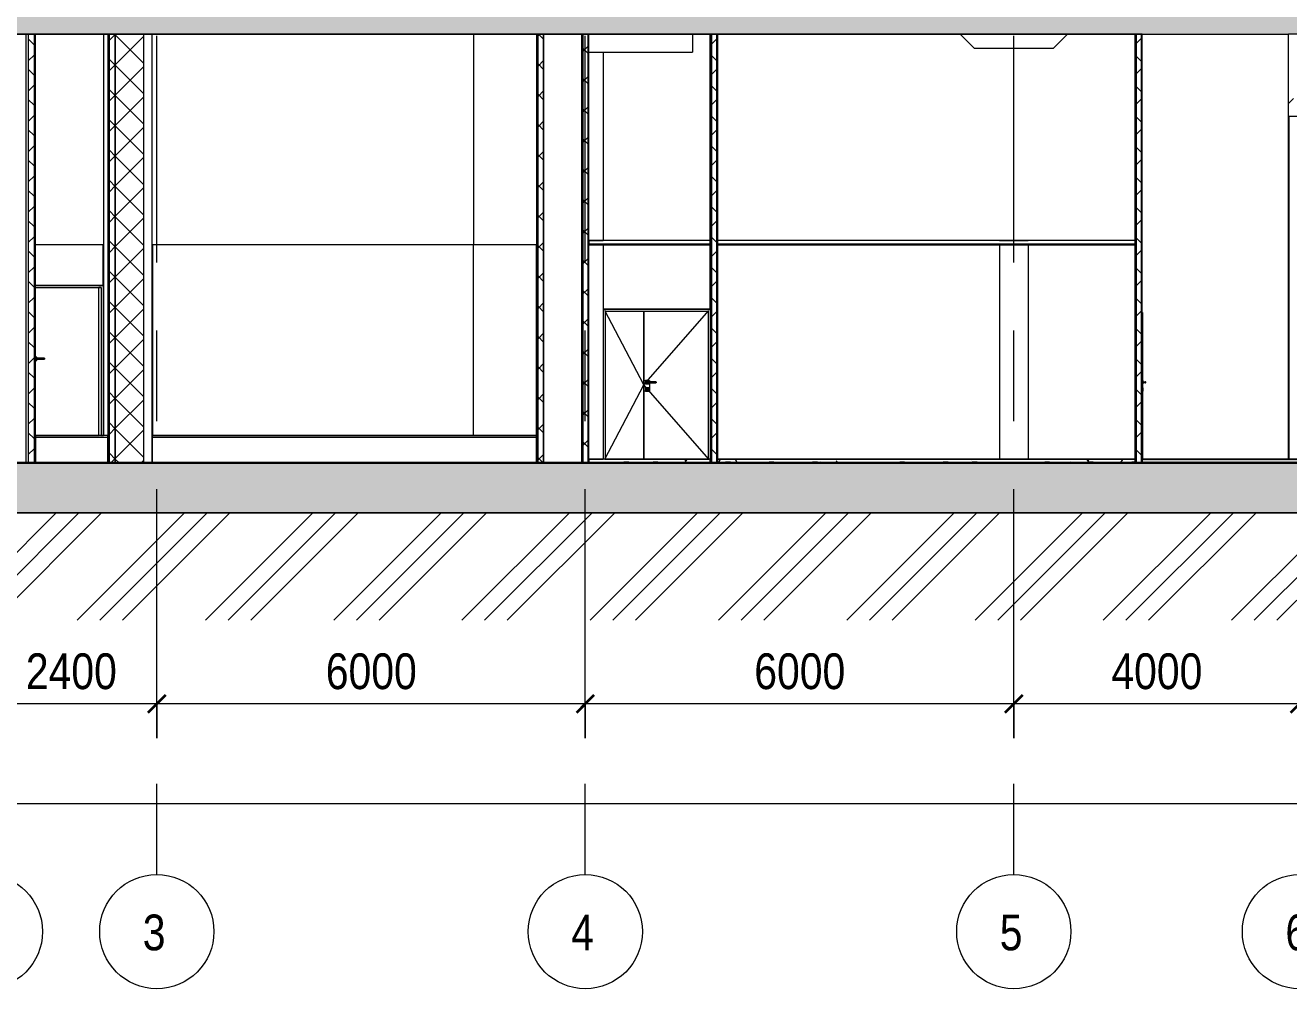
# Model space of a CAD drawing. Header units: millimetres. Extents: x 51154 to 151340, y -24069 to 30962.
# Drawn here: x 64090 to 81782, y -24069 to -10575 of the extents above; entities that cross this region are included whole.
import ezdxf

# ---------------------------------------------------------------- set-up
doc = ezdxf.new("R2010")
doc.units = ezdxf.units.MM
doc.linetypes.add('Осевые', pattern=[6350, 1270, -952.5, 3175, -952.5])
for name, color, linetype, lineweight in [('Двери', 7, 'Continuous', 9), ('Каркас несущий', 7, 'Continuous', 9), ('Каркас_Импост', 7, 'Continuous', 9), ('Обобщенные модели', 7, 'Continuous', 9), ('Общие ребра', 7, 'Continuous', 9), ('Основа _2_-1', 7, 'Continuous', 9), ('Отделка 1 _4_-1', 7, 'Continuous', 9), ('Отделка 2 _5_-1', 7, 'Continuous', 9), ('Панель', 7, 'Continuous', 9), ('Перекрытия', 7, 'Continuous', 9), ('Потолки', 7, 'Continuous', 9), ('Размеры', 7, 'Continuous', 9), ('Размеры-200', 7, 'Continuous', 9), ('Стены', 7, 'Continuous', 9), ('Структура _1_', 7, 'Continuous', 18), ('Термическая_воздушная прослойка _3_-1', 7, 'Continuous', 9), ('Фундамент несущей конструкции', 7, 'Continuous', 9), ('Фундамент несущей конструкции-1', 7, 'Continuous', 18), ('Черная _3 сплошная', 7, 'Continuous', 18), ('Штриховка разреза-2', 7, 'Continuous', 9), ('Элементы узлов', 7, 'Continuous', 9)]:
    doc.layers.add(name, color=color, linetype=linetype, lineweight=lineweight)
for name, color, linetype, lineweight, true_color in [('Оси-1', 7, 'Continuous', 18, 0xaaaaaa), ('Оси-2', 7, 'Continuous', 9, 0xaaaaaa), ('Оси-3', 7, 'Осевые', 9, 0xaaaaaa), ('Элементы узлов-3', 7, 'Continuous', 9, 0x585858)]:
    doc.layers.add(name, color=color, linetype=linetype, lineweight=lineweight, true_color=true_color)
doc.styles.add('Arial Narrow', font='ARIALN.TTF', dxfattribs={"height": 500})
doc.dimstyles.new('Диагональ_-_2_5_мм_Arial_narrow', dxfattribs={"dimscale": 304.8, "dimtxt": 511.715487, "dimasz": 0.787402, "dimexe": 1.574803, "dimexo": 0.0625, "dimgap": 0.19685, "dimtad": 1, "dimdec": 0, "dimzin": 0, "dimdsep": 46, "dimtxsty": 'Arial Narrow', "dimblk1": 'OBLIQUE', "dimblk2": 'OBLIQUE', "dimsah": 1, "dimcen": 0.09, "dimdle": 1.574803, "dimazin": 0, "dimtfac": 1, "dimtdec": 4, "dimtix": 1, "dimtmove": 0, "dimatfit": 3, "dimfxl": 1.574803, "dimfxlon": 1, "dimtvp": 1, "dimtolj": 1, "dimtzin": 0, "dimarcsym": 2})
pattern_1 = [(45, (99498.54, 6475), (-424.264, 424.264), [600, -100, 20, -100]), (45, (99498.54, 6899), (-424.264, 424.264), [])]
pattern_2 = [(45, (99498.54, 6475), (-212.132, 212.132), []), (135, (99498.54, 6475), (-212.132, -212.132), [])]
pattern_3 = [(0, (99498.54, 6475), (812.8, 203.2), [67.056, -542.544, 67.056, -542.544, -3251.2]), (0, (99498.54, 6475), (812.8, 203.2), [-1219.2, 67.056, -1152.144, 67.056, -542.544, -1422.4]), (0, (99498.54, 6475), (812.8, 203.2), [-3048, 67.056, -339.344, 67.056, -948.944]), (120, (99803.34, 6576.6), (-582.3764, 602.30545), [67.056, -542.544, 67.056, -3793.744]), (120, (99803.34, 6576.6), (-582.3764, 602.30545), [-676.656, -542.544, 67.056, -1152.144, -2032]), (120, (99803.34, 6576.6), (-582.3764, 602.30545), [-2438.4, 67.056, -542.544, 67.056, -1355.344]), (120, (99803.34, 6576.6), (-582.3764, 602.30545), [-3115.056, -339.344, 67.056, -948.944]), (240, (99904.94, 6983), (-230.4236, -805.50545), [67.056, -542.544, 67.056, -542.544, -3251.2]), (240, (99904.94, 6983), (-230.4236, -805.50545), [-1219.2, 67.056, -1152.144, 67.056, -542.544, -1422.4]), (240, (99904.94, 6983), (-230.4236, -805.50545), [-3048, 67.056, -339.344, 67.056, -948.944])]
pattern_4 = [(45, (99498.54, 6475), (-493.914, 493.914), []), (45, (99992.45, 6475), (-493.914, 493.914), [873.125, -174.625, 6.706, -167.919])]

# ---------------------------------------------------------------- blocks, each defined once
blk = doc.blocks.new('Стена монолитная - Стена монолитная-463893-Разрез 1-1')
at = {"layer": 'Стены'}
blk.add_line((100642, -16700), (61832, -16700), dxfattribs=at)
blk = doc.blocks.new('Капители 3_4х3_7 - Капители 3_4х3_4-665510-Разрез 1-1')
at = {"layer": 'Обобщенные модели'}
for p, q in [((77182, -10700), (78682, -10700)), ((77382, -10900), (77182, -10700)), ((78482, -10900), (78682, -10700)), ((78482, -10900), (77382, -10900))]:
    blk.add_line(p, q, dxfattribs=at)
blk = doc.blocks.new('Дверь - Полуторная_001 - ДВ3_20-15-6256087-Разрез 1-1')
at = {"layer": 'Двери'}
for p, q in [((79732, -15598), (79732, -15552)), ((79732, -15552), (79740, -15552)), ((79740, -15552), (79740, -15598)), ((79740, -15568), (79772, -15568)), ((79740, -15583), (79740, -15568)), ((79760, -15568), (79760, -15583)), ((79764, -15568), (79764, -15568)), ((79772, -15568), (79777, -15568)), ((79777, -15568), (79773, -15568)), ((79777, -15568), (79782, -15568)), ((79782, -15568), (79779, -15568)), ((79782, -15583), (79782, -15568)), ((79732, -15598), (79740, -15598)), ((79732, -15698), (79732, -15652)), ((79732, -15652), (79740, -15652)), ((79732, -15698), (79740, -15698)), ((79772, -15583), (79740, -15583)), ((79740, -15652), (79740, -15698)), ((79740, -15686), (79740, -15676)), ((79764, -15583), (79764, -15583)), ((79777, -15583), (79772, -15583)), ((79773, -15583), (79777, -15583)), ((79782, -15583), (79777, -15583)), ((79779, -15583), (79782, -15583))]:
    blk.add_line(p, q, dxfattribs=at)
at = {"layer": 'Каркас_Импост'}
for p, q in [((79632, -16650), (79632, -14600)), ((79632, -16650), (79632, -14630)), ((79732, -14600), (79732, -16650)), ((79732, -14620), (79732, -16650))]:
    blk.add_line(p, q, dxfattribs=at)
at = {"layer": 'Панель'}
blk.add_line((79732, -14621), (79732, -16650), dxfattribs=at)
blk.add_line((79732, -14621), (79732, -16650), dxfattribs=at)
blk = doc.blocks.new('Дверь - Однопольная - ДВ9__21х10-6240714-Разрез 1-1')
at = {"layer": 'Двери'}
for p, q in [((64252, -15222), (64233, -15222)), ((64233, -15238), (64237, -15238)), ((64237, -15253), (64233, -15253)), ((64233, -15268), (64252, -15268)), ((64237, -15238), (64362, -15238)), ((64237, -15253), (64237, -15238)), ((64237, -15238), (64237, -15253)), ((64362, -15253), (64237, -15253)), ((64354, -15238), (64241, -15238)), ((64241, -15253), (64354, -15253)), ((64252, -15238), (64252, -15222)), ((64252, -15268), (64252, -15253)), ((64362, -15253), (64362, -15238)), ((64362, -15238), (64362, -15238)), ((64362, -15238), (64362, -15238)), ((64362, -15253), (64362, -15238)), ((64362, -15253), (64362, -15253)), ((64362, -15253), (64362, -15253))]:
    blk.add_line(p, q, dxfattribs=at)
at = {"layer": 'Каркас_Импост'}
for p, q in [((65184, -14220), (64233, -14220)), ((64233, -14250), (65154, -14250)), ((65154, -14250), (65120, -14250)), ((65120, -16320), (65120, -14250)), ((65154, -14250), (65154, -16320)), ((65184, -16320), (65184, -14220)), ((65154, -16320), (65120, -16320)), ((65129, -16320), (65123, -16320)), ((65184, -16320), (65154, -16320))]:
    blk.add_line(p, q, dxfattribs=at)
at = {"layer": 'Панель'}
blk.add_line((64233, -16320), (65129, -16320), dxfattribs=at)
blk = doc.blocks.new('Фундаментная плита1 - Фундаментная плита-5964020-Разрез 1-1')
at = {"layer": 'Фундамент несущей конструкции'}
h = blk.add_hatch(dxfattribs=at)
h.set_pattern_fill('FP_1', color=256, style=0, pattern_type=2)
h.set_pattern_definition(pattern_4)
h.paths.add_polyline_path([(93908, -17410), (100632, -17410), (100632, -17400), (93032, -17400), (93032, -17410)], flags=0)
h.paths.add_polyline_path([(57282, -17400), (57302, -17400), (57286, -16700), (57282, -16700), (57282, -17352)], flags=0)
h.paths.add_polyline_path([(124446, -16711), (141267, -16711), (141266, -16700), (57586, -16700), (57586, -16711), (118339, -16711)], flags=0)
for p, q in [((69142, -16700), (69542, -16700)), ((69782, -16700), (71382, -16700)), ((72627, -16700), (74627, -16700)), ((69032, -17400), (72132, -17400)), ((69032, -17410), (69032, -17400)), ((71677, -17400), (75577, -17400)), ((71677, -17410), (71677, -17400)), ((75577, -17410), (75577, -17400)), ((81082, -17400), (93032, -17400)), ((81082, -17410), (81082, -17400))]:
    blk.add_line(p, q, dxfattribs=at)
at = {"layer": 'Фундамент несущей конструкции-1'}
for p, q in [((141266, -16700), (57585, -16700)), ((57282, -17400), (93032, -17400))]:
    blk.add_line(p, q, dxfattribs=at)
blk = doc.blocks.new('Дверь - Полуторная_001 - ДВ3_21-15-7074131-Разрез 1-1')
at = {"layer": 'Двери'}
for p, q in [((72753, -15522), (72753, -15518)), ((72753, -15518), (72753, -15522)), ((72753, -15522), (72753, -15727)), ((72753, -15701), (72753, -15549)), ((72753, -15549), (72833, -15549)), ((72820, -15552), (72775, -15552)), ((72775, -15552), (72775, -15598)), ((72790, -15568), (72790, -15583)), ((72790, -15568), (72794, -15568)), ((72790, -15568), (72790, -15583)), ((72794, -15568), (72920, -15568)), ((72920, -15568), (72805, -15568)), ((72820, -15568), (72820, -15552)), ((72833, -15549), (72833, -15701)), ((72920, -15568), (72923, -15568)), ((72927, -15583), (72927, -15568)), ((72833, -15701), (72753, -15701)), ((72753, -15727), (72753, -15732)), ((72753, -15732), (72753, -15727)), ((72775, -15598), (72820, -15598)), ((72820, -15652), (72775, -15652)), ((72775, -15652), (72775, -15698)), ((72775, -15698), (72820, -15698)), ((72794, -15583), (72790, -15583)), ((72793, -15676), (72793, -15686)), ((72793, -15676), (72793, -15686)), ((72920, -15583), (72794, -15583)), ((72803, -15686), (72803, -15676)), ((72803, -15686), (72803, -15676)), ((72805, -15583), (72920, -15583)), ((72820, -15598), (72820, -15583)), ((72820, -15698), (72820, -15652)), ((72923, -15583), (72920, -15583))]:
    blk.add_line(p, q, dxfattribs=at)
for centre, radius, start, end in [((72798, -15669), 8.37, 306.6737, 233.3263), ((72798, -15669), 8.37, 218.9937, 233.3263), ((72798, -15686), 5, 180, 0), ((72798, -15686), 5, 240, 300), ((72798, -15669), 8.37, 306.6737, 321.0063)]:
    blk.add_arc(centre, radius, start, end, dxfattribs=at)
at = {"layer": 'Каркас_Импост'}
for p, q in [((72183, -14550), (72183, -16650)), ((73682, -14550), (72183, -14550)), ((72213, -16650), (72213, -14580)), ((72213, -14580), (73653, -14580)), ((73653, -14580), (73653, -16650)), ((72213, -16650), (72183, -16650)), ((73682, -16650), (73653, -16650))]:
    blk.add_line(p, q, dxfattribs=at)
at = {"layer": 'Панель'}
for p, q in [((72753, -14580), (72753, -16650)), ((72753, -16650), (72753, -14580)), ((72204, -16650), (72753, -16650)), ((72753, -16650), (73662, -16650))]:
    blk.add_line(p, q, dxfattribs=at)
at = {"layer": 'Элементы узлов'}
for p, q in [((72753, -15610), (72204, -14571)), ((72753, -15610), (73662, -14571)), ((72204, -16650), (72753, -15610)), ((73662, -16650), (72753, -15610))]:
    blk.add_line(p, q, dxfattribs=at)
blk = doc.blocks.new('Ось сетки - По умолчанию 2-349628-Разрез 1-1')
at = {"layer": 'Оси-1'}
blk.add_circle((57332, -23269), 800, dxfattribs=at)
blk = doc.blocks.new('DIMBLOCK12-Разрез 1-1')
at = {"layer": 'Размеры-200', "lineweight": 35}
for points in [[(77932, -20079), (77812, -20199), (78052, -19959)], [(81932, -20079), (81812, -20199), (82052, -19959)]]:
    blk.add_hatch(color=256, dxfattribs=at).paths.add_polyline_path(points, flags=0)
at = {"layer": 'Размеры-200'}
for p, q in [((77932, -20559), (77932, -19599)), ((81932, -20559), (81932, -19599)), ((81932, -20079), (77932, -20079)), ((77932, -20079), (77932, -20559)), ((81932, -20079), (81932, -20559))]:
    blk.add_line(p, q, dxfattribs=at)
at = {"layer": 'Размеры-200', "lineweight": 35}
for p, q in [((77812, -20199), (78052, -19959)), ((78052, -19959), (77932, -20079)), ((81812, -20199), (82052, -19959)), ((82052, -19959), (81932, -20079)), ((77932, -20079), (77812, -20199)), ((81932, -20079), (81812, -20199))]:
    blk.add_line(p, q, dxfattribs=at)
at = {"layer": 'Размеры-200', "color": 0, "insert": (79298, -19372), "char_height": 500, "width": 1520.53, "attachment_point": 1, "line_spacing_factor": 0.974696, "style": 'Arial Narrow'}
blk.add_mtext('4000', dxfattribs=at)
blk = doc.blocks.new('_Oblique')
at = {"color": 0, "linetype": 'ByBlock', "lineweight": -2}
blk.add_line((-0.5, -0.5), (0.5, 0.5), dxfattribs=at)
blk = doc.blocks.new('DIMBLOCK13-Разрез 1-1')
at = {"layer": 'Размеры-200', "lineweight": 35}
for points in [[(71932, -20079), (71812, -20199), (72052, -19959)], [(77932, -20079), (77812, -20199), (78052, -19959)]]:
    blk.add_hatch(color=256, dxfattribs=at).paths.add_polyline_path(points, flags=0)
at = {"layer": 'Размеры-200'}
for p, q in [((71932, -20559), (71932, -19599)), ((77932, -20559), (77932, -19599)), ((77932, -20079), (71932, -20079)), ((71932, -20079), (71932, -20559)), ((77932, -20079), (77932, -20559))]:
    blk.add_line(p, q, dxfattribs=at)
at = {"layer": 'Размеры-200', "lineweight": 35}
for p, q in [((71812, -20199), (72052, -19959)), ((72052, -19959), (71932, -20079)), ((77812, -20199), (78052, -19959)), ((78052, -19959), (77932, -20079)), ((71932, -20079), (71812, -20199)), ((77932, -20079), (77812, -20199))]:
    blk.add_line(p, q, dxfattribs=at)
at = {"layer": 'Размеры-200', "color": 0, "insert": (74298, -19372), "char_height": 500, "width": 1520.53, "attachment_point": 1, "line_spacing_factor": 0.974696, "style": 'Arial Narrow'}
blk.add_mtext('6000', dxfattribs=at)
blk = doc.blocks.new('DIMBLOCK14-Разрез 1-1')
at = {"layer": 'Размеры-200', "lineweight": 35}
for points in [[(65932, -20079), (65812, -20199), (66052, -19959)], [(71932, -20079), (71812, -20199), (72052, -19959)]]:
    blk.add_hatch(color=256, dxfattribs=at).paths.add_polyline_path(points, flags=0)
at = {"layer": 'Размеры-200'}
for p, q in [((65932, -20559), (65932, -19599)), ((71932, -20559), (71932, -19599)), ((71932, -20079), (65932, -20079)), ((65932, -20079), (65932, -20559)), ((71932, -20079), (71932, -20559))]:
    blk.add_line(p, q, dxfattribs=at)
at = {"layer": 'Размеры-200', "lineweight": 35}
for p, q in [((65812, -20199), (66052, -19959)), ((66052, -19959), (65932, -20079)), ((71812, -20199), (72052, -19959)), ((72052, -19959), (71932, -20079)), ((65932, -20079), (65812, -20199)), ((71932, -20079), (71812, -20199))]:
    blk.add_line(p, q, dxfattribs=at)
at = {"layer": 'Размеры-200', "color": 0, "insert": (68298, -19372), "char_height": 500, "width": 1520.53, "attachment_point": 1, "line_spacing_factor": 0.974696, "style": 'Arial Narrow'}
blk.add_mtext('6000', dxfattribs=at)
blk = doc.blocks.new('DIMBLOCK15-Разрез 1-1')
at = {"layer": 'Размеры-200', "lineweight": 35}
for points in [[(63532, -20079), (63412, -20199), (63652, -19959)], [(65932, -20079), (65812, -20199), (66052, -19959)]]:
    blk.add_hatch(color=256, dxfattribs=at).paths.add_polyline_path(points, flags=0)
at = {"layer": 'Размеры-200'}
for p, q in [((63532, -20559), (63532, -19599)), ((65932, -20559), (65932, -19599)), ((65932, -20079), (63532, -20079)), ((63532, -20079), (63532, -20559)), ((65932, -20079), (65932, -20559))]:
    blk.add_line(p, q, dxfattribs=at)
at = {"layer": 'Размеры-200', "lineweight": 35}
for p, q in [((63412, -20199), (63652, -19959)), ((63652, -19959), (63532, -20079)), ((65812, -20199), (66052, -19959)), ((66052, -19959), (65932, -20079)), ((63532, -20079), (63412, -20199)), ((65932, -20079), (65812, -20199))]:
    blk.add_line(p, q, dxfattribs=at)
at = {"layer": 'Размеры-200', "color": 0, "insert": (64098, -19372), "char_height": 500, "width": 1520.53, "attachment_point": 1, "line_spacing_factor": 0.974696, "style": 'Arial Narrow'}
blk.add_mtext('2400', dxfattribs=at)
blk = doc.blocks.new('DIMBLOCK17-Разрез 1-1')
at = {"layer": 'Размеры-200', "lineweight": 35}
for points in [[(57332, -21479), (57212, -21599), (57452, -21359)], [(141532, -21479), (141412, -21599), (141652, -21359)]]:
    blk.add_hatch(color=256, dxfattribs=at).paths.add_polyline_path(points, flags=0)
at = {"layer": 'Размеры-200'}
for p, q in [((57332, -21959), (57332, -20999)), ((141532, -21959), (141532, -20999)), ((142012, -21479), (56852, -21479)), ((57332, -21479), (57332, -21959)), ((141532, -21479), (141532, -21959))]:
    blk.add_line(p, q, dxfattribs=at)
at = {"layer": 'Размеры-200', "lineweight": 35}
for p, q in [((57212, -21599), (57452, -21359)), ((57452, -21359), (57332, -21479)), ((141412, -21599), (141652, -21359)), ((141652, -21359), (141532, -21479)), ((57332, -21479), (57212, -21599)), ((141532, -21479), (141412, -21599))]:
    blk.add_line(p, q, dxfattribs=at)
at = {"layer": 'Размеры-200', "color": 0, "insert": (98640, -20772), "char_height": 500, "width": 1900.66, "attachment_point": 1, "line_spacing_factor": 0.974696, "style": 'Arial Narrow'}
blk.add_mtext('84200', dxfattribs=at)

msp = doc.modelspace()

# ---------------------------------------------------------------- hatches: boundary and pattern name
at = {"layer": 'Штриховка разреза-2'}
h = msp.add_hatch(dxfattribs=at)
h.set_pattern_fill('FP_2', color=256, style=0, pattern_type=2)
h.set_pattern_definition(pattern_1)
h.paths.add_polyline_path([(141404.7, -10700), (141410.4, -10450), (104181.6, -10450), (104181.6, -10700), (141267.3, -10700)], flags=0)
h.paths.add_polyline_path([(57585.9, -10700), (82081.6, -10700), (82081.6, -10450), (57442.8, -10450), (57448.5, -10700)], flags=0)
h = msp.add_hatch(dxfattribs=at)
h.set_pattern_fill('FP_6', color=256, style=0, pattern_type=2)
h.set_pattern_definition(pattern_2)
h.paths.add_polyline_path([(64131.6, -16700), (64212.7, -16700), (64212.7, -10700), (64131.6, -10700), (64131.6, -15794.4)], flags=0)
h = msp.add_hatch(dxfattribs=at)
h.set_pattern_fill('FP_6', color=256, style=0, pattern_type=2)
h.set_pattern_definition(pattern_2)
h.paths.add_polyline_path([(65267.2, -16700), (65348.3, -16700), (65348.3, -10700), (65267.2, -10700), (65267.2, -15794.4)], flags=0)
h = msp.add_hatch(dxfattribs=at)
h.set_pattern_fill('FP_6', color=256, style=0, pattern_type=2)
h.set_pattern_definition(pattern_2)
h.paths.add_polyline_path([(65348.3, -16700), (65745, -16700), (65745, -10700), (65348.3, -10700), (65348.3, -15794.4)], flags=0)
h = msp.add_hatch(dxfattribs=at)
h.set_pattern_fill('FP_6', color=256, style=0, pattern_type=2)
h.set_pattern_definition(pattern_2)
h.paths.add_polyline_path([(71269.8, -16700), (71346.8, -16700), (71346.8, -10700), (71269.8, -10700), (71269.8, -15794.4)], flags=0)
h = msp.add_hatch(dxfattribs=at)
h.set_pattern_fill('FP_6', color=256, style=0, pattern_type=2)
h.set_pattern_definition(pattern_2)
h.paths.add_polyline_path([(71896.6, -16700), (71966.6, -16700), (71966.6, -10700), (71896.6, -10700), (71896.6, -15794.4)], flags=0)
h = msp.add_hatch(dxfattribs=at)
h.set_pattern_fill('FP_6', color=256, style=0, pattern_type=2)
h.set_pattern_definition(pattern_2)
h.paths.add_polyline_path([(73696.6, -16700), (73766.6, -16700), (73766.6, -10700), (73696.6, -10700), (73696.6, -15794.4)], flags=0)
h = msp.add_hatch(dxfattribs=at)
h.set_pattern_fill('FP_6', color=256, style=0, pattern_type=2)
h.set_pattern_definition(pattern_2)
h.paths.add_polyline_path([(79646.6, -16700), (79716.6, -16700), (79716.6, -10700), (79646.6, -10700), (79646.6, -15794.4)], flags=0)
h = msp.add_hatch(dxfattribs=at)
h.set_pattern_fill('FP_2', color=256, style=0, pattern_type=2)
h.set_pattern_definition(pattern_1)
h.paths.add_polyline_path([(104481.6, -11850), (104481.6, -11600), (81781.6, -11600), (81781.6, -11850), (103069.5, -11850)], flags=0)
h = msp.add_hatch(dxfattribs=at)
h.set_pattern_fill('FP_4', color=256, style=0, pattern_type=2)
h.set_pattern_definition(pattern_3)
h.paths.add_polyline_path([(71981.6, -16700), (73681.6, -16700), (73681.6, -16652), (71981.6, -16652)], flags=0)
h = msp.add_hatch(dxfattribs=at)
h.set_pattern_fill('FP_4', color=256, style=0, pattern_type=2)
h.set_pattern_definition(pattern_3)
h.paths.add_polyline_path([(73781.6, -16700), (79631.6, -16700), (79631.6, -16655), (73781.6, -16655)], flags=0)
h = msp.add_hatch(dxfattribs=at)
h.set_pattern_fill('FP_4', color=256, style=0, pattern_type=2)
h.set_pattern_definition(pattern_3)
h.paths.add_polyline_path([(112231, -16700), (141117.7, -16700), (141117.7, -16655), (92181.6, -16655), (92181.6, -16700), (100015.6, -16700)], flags=0)
h.paths.add_polyline_path([(81692.4, -16700), (91681.6, -16700), (91681.6, -16655), (79731.6, -16655), (79731.6, -16700)], flags=0)
at = {"layer": 'Элементы узлов'}
h = msp.add_hatch(dxfattribs=at)
h.set_pattern_fill('FP_1', color=256, style=0, pattern_type=2)
h.set_pattern_definition(pattern_4)
h.paths.add_polyline_path([(141551.6, -17400), (141804.3, -6350), (141504.2, -6350), (141267.3, -16710.5), (57585.9, -16710.5), (57346.8, -6250), (57046.7, -6250), (57301.6, -17400), (136661.9, -17400)], flags=0)
at = {"layer": 'Элементы узлов-3'}
h = msp.add_hatch(dxfattribs=at)
h.set_pattern_fill('FP_24', color=256, style=0, pattern_type=2)
h.set_pattern_definition([(45, (99498.5, 6475), (-898.026, 898.026), []), (45, (99816, 6475), (0, 1796.05), []), (45, (99181, 6475), (0, 1796.05), [])])
h.paths.add_polyline_path([(56043, -18909), (142519.3, -18909), (142789.2, -7981), (148877.4, -7981), (148877.4, -6500), (141801.1, -6500), (141797.9, -6630), (141551.6, -17400), (141531.9, -17400), (141531.6, -17410), (57281.6, -17410), (57032.2, -6500), (51153.8, -6500), (51153.8, -7710), (55787, -7710), (55900.6, -12679.9)], flags=0)

# ---------------------------------------------------------------- linework, layer by layer
at = {"layer": 'Каркас несущий'}
for p, q in [((62031.6, -10700), (73431.6, -10700)), ((73431.6, -10700), (73431.6, -10950)), ((71981.6, -10950), (73431.6, -10950))]:
    msp.add_line(p, q, dxfattribs=at)
at = {"layer": 'Общие ребра'}
for p, q in [((64212.7, -10700), (64212.7, -16700)), ((65267.2, -16700), (65267.2, -10700)), ((65745, -10700), (65745, -16700)), ((71269.8, -16700), (71269.8, -10700)), ((71896.6, -10700), (71896.6, -16700)), ((71966.6, -10700), (71966.6, -16700)), ((73696.6, -10700), (73696.6, -16700)), ((73766.6, -10700), (73766.6, -16700)), ((79646.6, -10700), (79646.6, -16700)), ((79716.6, -10700), (79716.6, -16700)), ((71983.6, -13640), (71981.6, -13640)), ((73681.6, -13640), (73679.6, -13640)), ((73783.6, -13640), (73781.6, -13640)), ((79631.6, -13640), (79629.6, -13640)), ((65246.9, -16350), (64233, -16350)), ((71249.8, -16350), (65866.1, -16350)), ((73681.6, -16652), (71981.6, -16652)), ((79631.6, -16655), (73781.6, -16655)), ((91681.6, -16655), (79731.6, -16655))]:
    msp.add_line(p, q, dxfattribs=at)
at = {"layer": 'Оси-3'}
for p, q in [((65931.6, -22468.7), (65931.6, 29000)), ((71931.6, -22468.7), (71931.6, 29000)), ((77931.6, -22468.7), (77931.6, 29000))]:
    msp.add_line(p, q, dxfattribs=at)
at = {"layer": 'Основа _2_-1'}
for p, q in [((64131.6, -10700), (64131.6, -16700)), ((65348.3, -16700), (65348.3, -10700)), ((65348.3, -10700), (65348.3, -16700)), ((71346.8, -16700), (71346.8, -10700)), ((64233, -16350), (64233, -16700)), ((65246.9, -16700), (65246.9, -16350)), ((65866.1, -16350), (65866.1, -16700)), ((71249.8, -16700), (71249.8, -16350)), ((64131.6, -16700), (64212.7, -16700)), ((64233, -16700), (65246.9, -16700)), ((65267.2, -16700), (65348.3, -16700)), ((65348.3, -16700), (65745, -16700)), ((65866.1, -16700), (71249.8, -16700)), ((71269.8, -16700), (71346.8, -16700)), ((71981.6, -16652), (71981.6, -16700)), ((71981.6, -16700), (73681.6, -16700)), ((73681.6, -16700), (73681.6, -16652)), ((73781.6, -16655), (73781.6, -16700)), ((73781.6, -16700), (79631.6, -16700)), ((79631.6, -16700), (79631.6, -16655)), ((79731.6, -16655), (79731.6, -16700)), ((79731.6, -16700), (91681.6, -16700))]:
    msp.add_line(p, q, dxfattribs=at)
at = {"layer": 'Отделка 1 _4_-1'}
for p, q in [((71896.6, -10700), (71881.6, -10700)), ((71881.6, -10700), (71881.6, -16700)), ((71981.6, -10700), (71966.6, -10700)), ((71981.6, -16700), (71981.6, -10700)), ((73696.6, -10700), (73681.6, -10700)), ((73681.6, -10700), (73681.6, -16700)), ((73781.6, -10700), (73766.6, -10700)), ((73781.6, -16700), (73781.6, -10700)), ((79646.6, -10700), (79631.6, -10700)), ((79631.6, -10700), (79631.6, -13650)), ((79731.6, -10700), (79716.6, -10700)), ((79731.6, -10701), (79731.6, -10700)), ((71983.6, -13650), (73679.6, -13650)), ((73783.6, -13650), (79629.6, -13650)), ((65246.9, -16320), (64233, -16320)), ((64233, -16320), (64233, -16350)), ((65246.9, -16350), (65246.9, -16320)), ((71249.8, -16320), (65866.1, -16320)), ((65866.1, -16320), (65866.1, -16350)), ((71249.8, -16350), (71249.8, -16320)), ((71881.6, -16700), (71896.6, -16700)), ((71966.6, -16700), (71981.6, -16700)), ((73681.6, -16650), (71981.6, -16650)), ((71981.6, -16650), (71981.6, -16652)), ((73681.6, -16652), (73681.6, -16650)), ((73681.6, -16700), (73696.6, -16700)), ((73766.6, -16700), (73781.6, -16700)), ((79631.6, -16650), (73781.6, -16650)), ((73781.6, -16650), (73781.6, -16655)), ((79631.6, -16650), (79631.6, -16700)), ((79631.6, -16655), (79631.6, -16650)), ((79631.6, -16700), (79646.6, -16700)), ((79716.6, -16700), (79731.6, -16700)), ((79731.6, -16700), (79731.6, -16650)), ((91681.6, -16650), (79731.6, -16650)), ((79731.6, -16650), (79731.6, -16655))]:
    msp.add_line(p, q, dxfattribs=at)
at = {"layer": 'Отделка 2 _5_-1'}
for p, q in [((64233, -16700), (64233, -10700)), ((65246.9, -10700), (65246.9, -16700)), ((65866.1, -16700), (65866.1, -10700)), ((71249.8, -10700), (71249.8, -16700)), ((71346.8, -10700), (71346.8, -16700)), ((71349.8, -16700), (71349.8, -10700)), ((64212.7, -16700), (64233, -16700)), ((65246.9, -16700), (65267.2, -16700)), ((65745, -16700), (65866.1, -16700)), ((71249.8, -16700), (71269.8, -16700)), ((71346.8, -16700), (71349.8, -16700))]:
    msp.add_line(p, q, dxfattribs=at)
at = {"layer": 'Перекрытия'}
for p, q in [((70321.6, -10700), (69561.6, -10700)), ((71731.6, -10700), (70521.6, -10700)), ((77502.6, -10700), (76580.5, -10700)), ((77331.6, -10700), (76581.6, -10700)), ((82083.6, -10700), (81779.6, -10700)), ((64233, -16700), (64156.3, -16700)), ((71981.6, -16650), (71981.6, -16700)), ((71981.6, -16650), (72181.6, -16650)), ((72181.6, -16700), (71981.6, -16700)), ((73781.6, -16650), (73781.6, -16700)), ((79731.6, -16700), (73781.6, -16700)), ((82581.6, -16700), (74831.6, -16700)), ((77731.6, -16650), (78131.6, -16650)), ((78131.6, -16700), (77731.6, -16700)), ((78131.6, -16700), (77731.6, -16700)), ((79631.6, -16700), (79631.6, -16650)), ((79731.6, -16700), (79631.6, -16700)), ((79731.6, -16650), (79731.6, -16700)), ((79731.6, -16650), (79731.6, -16700)), ((79731.6, -16650), (82581.6, -16650)), ((81781.6, -16650), (82081.6, -16650)), ((81781.6, -16650), (82081.6, -16650)), ((82081.6, -16700), (81781.6, -16700)), ((82081.6, -16700), (81781.6, -16700))]:
    msp.add_line(p, q, dxfattribs=at)
at = {"layer": 'Потолки'}
for p, q in [((71981.6, -13590), (72181.6, -13590)), ((71981.6, -13650), (71981.6, -13590)), ((77731.6, -13590), (78131.6, -13590)), ((72181.6, -13650), (71981.6, -13650)), ((78131.6, -13650), (77731.6, -13650))]:
    msp.add_line(p, q, dxfattribs=at)
at = {"layer": 'Стены'}
for p, q in [((71881.6, -10700), (63083.1, -10700)), ((64131.6, -10700), (64099, -10700)), ((64099, -10700), (64099, -16700)), ((65246.9, -10700), (65183.9, -10700)), ((65183.9, -10700), (65183.9, -16320)), ((70364.6, -10700), (65866.1, -10700)), ((73681.6, -10700), (69551.6, -10700)), ((71249.8, -10700), (70364.6, -10700)), ((70364.6, -10700), (70364.6, -13650)), ((71881.6, -16700), (71881.6, -10700)), ((73680.6, -10700), (72182.6, -10700)), ((73680.6, -13590), (73680.6, -10700)), ((73681.6, -14550), (73681.6, -10700)), ((79631.6, -10700), (73781.6, -10700)), ((73781.6, -10700), (73781.6, -16700)), ((79631.6, -16700), (79631.6, -10700)), ((81779.6, -16650), (81779.6, -10700)), ((72182.6, -10950), (72182.6, -13590)), ((82081.6, -11851), (81781.6, -11851)), ((81781.6, -11851), (81781.6, -16650)), ((65182.2, -13650), (64233, -13650)), ((65182.2, -14220), (65182.2, -13650)), ((70364.1, -13650), (65878.2, -13650)), ((71247.8, -13650), (70364.1, -13650)), ((70364.1, -16320), (70364.1, -13650)), ((71247.8, -16320), (71247.8, -13650)), ((72181.6, -13650), (71983.6, -13650)), ((72182.6, -13650), (72182.6, -14550)), ((72183.6, -13650), (72183.6, -16650)), ((73679.6, -13650), (72183.6, -13650)), ((72183.6, -13650), (72183.6, -14550)), ((73679.6, -14550), (73679.6, -13650)), ((73680.6, -14550), (73680.6, -13640)), ((79629.6, -13650), (73783.6, -13650)), ((73783.6, -13650), (73783.6, -16650)), ((77729.6, -13650), (78131.6, -13650)), ((77729.6, -13650), (77729.6, -16650)), ((78133.6, -13650), (78133.6, -16650)), ((79629.6, -16650), (79629.6, -13650)), ((64233, -14220), (65181.9, -14220)), ((64233, -14220), (65182.2, -14220)), ((65142.6, -14220), (65183.9, -14220)), ((65181.9, -14220), (65183.9, -14220)), ((65183.9, -14220), (65183.9, -16310)), ((72183.6, -14550), (73679.6, -14550)), ((65183.9, -16320), (64233, -16320)), ((65142.6, -16320), (65183.9, -16320)), ((65183.9, -16310), (65183.9, -16320)), ((65878.2, -16320), (70364.1, -16320)), ((70364.1, -16320), (71247.8, -16320)), ((63083.1, -16700), (71881.6, -16700)), ((64099, -16700), (64131.6, -16700)), ((65183.9, -16700), (65246.9, -16700)), ((65866.1, -16700), (70364.6, -16700)), ((69551.6, -16700), (73681.6, -16700)), ((70364.6, -16700), (71249.8, -16700)), ((71983.6, -16650), (72181.6, -16650)), ((73680.6, -16650), (72182.6, -16650)), ((72182.6, -16700), (73680.6, -16700)), ((73681.6, -16700), (73681.6, -16650)), ((73781.6, -16700), (79631.6, -16700)), ((73783.6, -16650), (79629.6, -16650)), ((77729.6, -16650), (78131.6, -16650)), ((79731.6, -16650), (81779.6, -16650)), ((81781.6, -16650), (82081.6, -16650))]:
    msp.add_line(p, q, dxfattribs=at)
at = {"layer": 'Структура _1_'}
for p, q in [((62131.6, -10700), (64131.6, -10700)), ((64212.7, -10700), (64131.6, -10700)), ((64233, -10700), (64212.7, -10700)), ((64233, -10700), (65246.9, -10700)), ((65267.2, -10700), (65246.9, -10700)), ((65348.3, -10700), (65267.2, -10700)), ((65745, -10700), (65348.3, -10700)), ((65866.1, -10700), (65745, -10700)), ((65866.1, -10700), (71249.8, -10700)), ((71269.8, -10700), (71249.8, -10700)), ((71346.8, -10700), (71269.8, -10700)), ((71349.8, -10700), (71346.8, -10700)), ((71349.8, -10700), (81781.6, -10700)), ((79731.6, -16650), (79731.6, -10701)), ((73681.6, -13590), (71981.6, -13590)), ((71981.6, -13590), (71981.6, -13640)), ((73681.6, -13640), (73681.6, -13590)), ((79631.6, -13590), (73781.6, -13590)), ((73781.6, -13590), (73781.6, -13640)), ((79631.6, -13640), (79631.6, -13590)), ((65866.1, -13650), (65866.1, -16320)), ((65878.2, -13650), (65866.1, -13650)), ((65878.2, -16320), (65878.2, -13650)), ((71981.6, -13640), (71981.6, -13650)), ((73679.6, -13640), (71983.6, -13640)), ((73681.6, -13650), (73681.6, -13640)), ((73781.6, -13640), (73781.6, -13650)), ((79629.6, -13640), (73783.6, -13640)), ((79631.6, -13650), (79631.6, -13640)), ((79631.6, -13650), (79631.6, -16650)), ((65866.1, -16320), (65878.2, -16320))]:
    msp.add_line(p, q, dxfattribs=at)
at = {"layer": 'Термическая_воздушная прослойка _3_-1'}
for p, q in [((71966.6, -10700), (71896.6, -10700)), ((73766.6, -10700), (73696.6, -10700)), ((79716.6, -10700), (79646.6, -10700)), ((71896.6, -16700), (71966.6, -16700)), ((73696.6, -16700), (73766.6, -16700)), ((79646.6, -16700), (79716.6, -16700))]:
    msp.add_line(p, q, dxfattribs=at)
at = {"layer": 'Черная _3 сплошная'}
for p, q in [((141267.3, -16710.5), (57585.9, -16710.5)), ((141531.6, -17410), (57281.6, -17410)), ((57301.6, -17400), (141551.6, -17400))]:
    msp.add_line(p, q, dxfattribs=at)

# ---------------------------------------------------------------- block references
at = {"layer": 'Двери'}
for name in ['Дверь - Однопольная - ДВ9__21х10-6240714-Разрез 1-1', 'Дверь - Полуторная_001 - ДВ3_21-15-7074131-Разрез 1-1', 'Дверь - Полуторная_001 - ДВ3_20-15-6256087-Разрез 1-1']:
    msp.add_blockref(name, (0, 0), dxfattribs=at)
at = {"layer": 'Обобщенные модели'}
msp.add_blockref('Капители 3_4х3_7 - Капители 3_4х3_4-665510-Разрез 1-1', (0, 0), dxfattribs=at)
at = {"layer": 'Оси-1'}
for p in [(6200, 0), (8600, 0), (14600, 0), (20600, 0), (24600, 0)]:
    msp.add_blockref('Ось сетки - По умолчанию 2-349628-Разрез 1-1', p, dxfattribs=at)
at = {"layer": 'Стены'}
msp.add_blockref('Стена монолитная - Стена монолитная-463893-Разрез 1-1', (0, 0), dxfattribs=at)
at = {"layer": 'Фундамент несущей конструкции'}
msp.add_blockref('Фундаментная плита1 - Фундаментная плита-5964020-Разрез 1-1', (0, 0), dxfattribs=at)

# ---------------------------------------------------------------- texts
at = {"layer": 'Оси-2', "char_height": 500, "width": 384.81, "attachment_point": 1, "style": 'Arial Narrow'}
for s, insert in [('\\fArial Narrow|b0|i0|c204|p34|;3', (65734.9, -23030.2)), ('\\fArial Narrow|b0|i0|c204|p34|;4', (71734.9, -23030.2)), ('\\fArial Narrow|b0|i0|c204|p34|;5', (77734.9, -23030.2)), ('\\fArial Narrow|b0|i0|c204|p34|;6', (81734.9, -23030.2))]:
    msp.add_mtext(s, dxfattribs=dict(at, insert=insert))

# ---------------------------------------------------------------- dimensions: what is measured, and where the dimension line sits
at = {"layer": 'Размеры'}
for base, p1, p2, override, picture, middle in [((63531.6, -20078.7), (65931.6, -20558.7), (63531.6, -20558.7), {"dimpost": '<>', "dimfxl": 2400}, 'DIMBLOCK15-Разрез 1-1', (64731.6, -19763.4)), ((65931.6, -20078.7), (71931.6, -20558.7), (65931.6, -20558.7), {"dimpost": '<>', "dimfxl": 6000}, 'DIMBLOCK14-Разрез 1-1', (68931.6, -19763.4)), ((71931.6, -20078.7), (77931.6, -20558.7), (71931.6, -20558.7), {"dimpost": '<>', "dimfxl": 6000}, 'DIMBLOCK13-Разрез 1-1', (74931.6, -19763.4)), ((77931.6, -20078.7), (81931.6, -20558.7), (77931.6, -20558.7), {"dimpost": '<>', "dimfxl": 4000}, 'DIMBLOCK12-Разрез 1-1', (79931.6, -19763.4)), ((57331.6, -21478.7), (141531.6, -21958.7), (57331.6, -21958.7), {"dimpost": '<>', "dimfxl": 84200}, 'DIMBLOCK17-Разрез 1-1', (99431.6, -21163.4))]:
    dim = msp.add_linear_dim(base=base, p1=p1, p2=p2, dimstyle='Диагональ_-_2_5_мм_Arial_narrow', override=override, dxfattribs=at)
    dim.commit()
    dim.dimension.update_dxf_attribs({"geometry": picture, "text_midpoint": middle})

doc.saveas('drawing.dxf')
